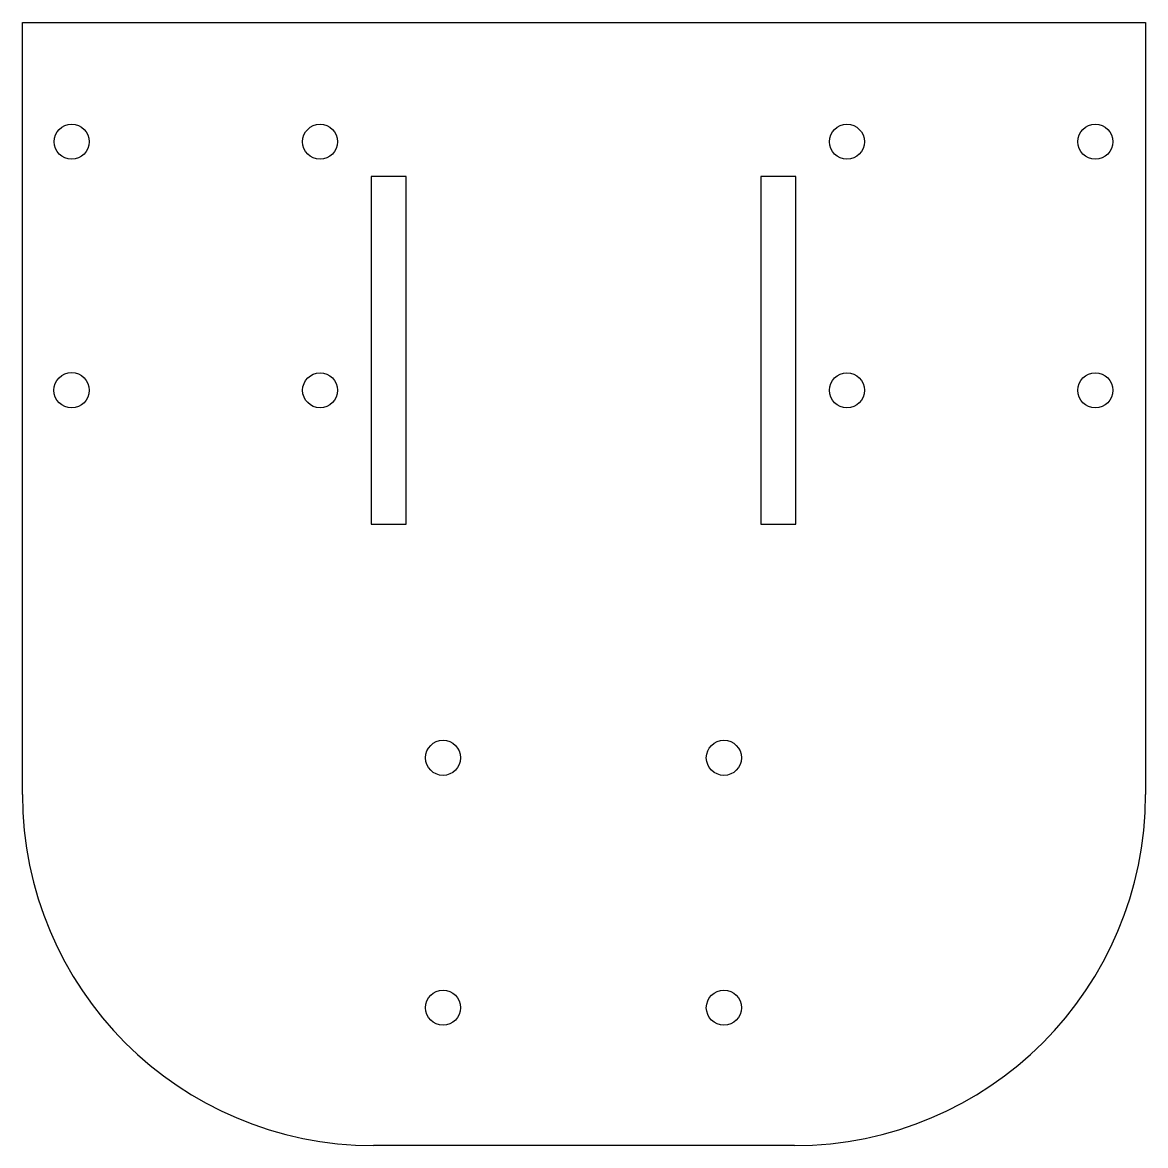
# Model space of a CAD drawing. Header units: inches. Extents: x -4 to 4, y -4 to 4.
import ezdxf

# ---------------------------------------------------------------- set-up
doc = ezdxf.new("R2010")
doc.units = ezdxf.units.IN
doc.header["$MEASUREMENT"] = 0

msp = doc.modelspace()

# ---------------------------------------------------------------- linework, layer by layer
at = {"color": 7, "linetype": 'Continuous', "lineweight": 25}
for p, q in [((-4, 4), (4, 4)), ((-4, -1.5), (-4, 4)), ((4, 4), (4, -1.5)), ((-1.2662, 2.9038), (-1.5162, 2.9038)), ((-1.5162, 2.9038), (-1.5162, 0.4264)), ((-1.2662, 0.4264), (-1.2662, 2.9038)), ((1.5091, 2.9038), (1.2591, 2.9038)), ((1.2591, 2.9038), (1.2591, 0.4264)), ((1.5091, 0.4264), (1.5091, 2.9038)), ((-1.5162, 0.4264), (-1.2662, 0.4264)), ((1.2591, 0.4264), (1.5091, 0.4264)), ((1.5, -4), (-1.5, -4))]:
    msp.add_line(p, q, dxfattribs=at)
for centre, radius in [((-3.65, 3.1502), 0.125), ((-1.8798, 3.1502), 0.125), ((1.8727, 3.1502), 0.125), ((3.6429, 3.1502), 0.125), ((-3.65, 1.38), 0.1262), ((-1.8798, 1.38), 0.1244), ((1.8727, 1.38), 0.125), ((3.6429, 1.38), 0.125), ((-1.0036, -1.2382), 0.125), ((0.9964, -1.2382), 0.125), ((-1.0036, -3.0182), 0.125), ((0.9964, -3.0182), 0.125)]:
    msp.add_circle(centre, radius, dxfattribs=at)
for centre, start, end in [((-1.5, -1.5), 180, 270), ((1.5, -1.5), 270, 0)]:
    msp.add_arc(centre, 2.5, start, end, dxfattribs=at)

doc.saveas('drawing.dxf')
